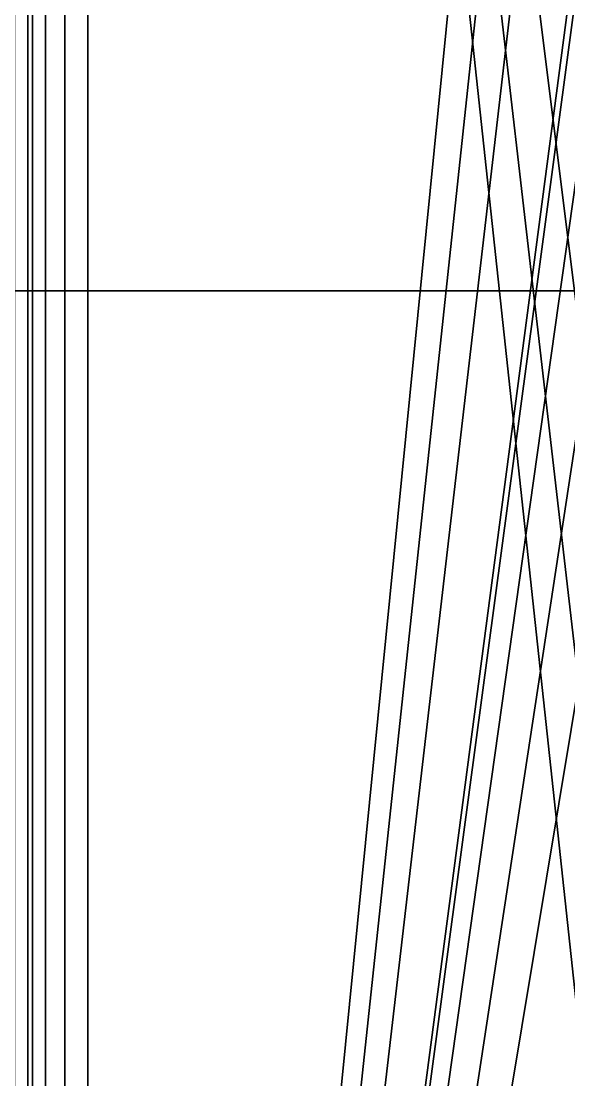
# Model space of a CAD drawing. Header units: millimetres. Extents: x 516 to 946, y 0 to 190.
# Drawn here: x 656.85 to 663.24, y 81.18 to 93.52 of the extents above; entities that cross this region are included whole.
import ezdxf

# ---------------------------------------------------------------- set-up
doc = ezdxf.new("R2010")
doc.units = ezdxf.units.MM
doc.layers.add('1', color=7, linetype='Continuous', true_color=0xffffff)

# ---------------------------------------------------------------- blocks, each defined once
blk = doc.blocks.new('UG_SURFACE_001')
at = {"layer": '1', "color": 252, "linetype": 'Continuous', "lineweight": 35}
for points in [[(149.199486, 95.420301, 3.5), (141.220301, 95.420301, 3.5), (141.220301, 90.379037, 3.5), (149.199486, 90.379037, 3.5)], [(149.199486, 90.379037, 1.5), (141.220301, 90.379037, 1.5), (141.220301, 95.420301, 1.5), (149.199486, 95.420301, 1.5)], [(149.199486, 90.379037, 3.5), (141.220301, 90.379037, 3.5), (141.220301, 69.256864, 3.5), (149.199486, 69.256864, 3.5)], [(149.199486, 69.256864, 1.5), (141.220301, 69.256864, 1.5), (141.220301, 90.379037, 1.5), (149.199486, 90.379037, 1.5)]]:
    blk.add_3dface(points, dxfattribs=at)
blk = doc.blocks.new('1стенка_MODEL')
at = {"layer": '1', "color": 252, "linetype": 'Continuous', "lineweight": 35}
blk.add_blockref('UG_SURFACE_001', (0, 0), dxfattribs=at)
blk = doc.blocks.new('UG_SURFACE_004')
at = {"layer": '1', "color": 252, "linetype": 'Continuous', "lineweight": 35}
for points in [[(141.374499, 51.205788, 4.3), (141.374469, 141.315058, 4.3), (141.374469, 141.413555, 3.5), (141.374499, 51.107306, 3.5)], [(141.374469, 141.413555, 3.5), (149.613827, 84.916964, 3.5), (149.613827, 84.168479, 3.5)], [(149.613827, 84.168479, 3.5), (151.186347, 62.897444, 3.5), (141.374469, 141.413555, 3.5)], [(141.374469, 141.413555, 3.5), (150.474489, 86.101569, 3.5), (149.918258, 85.600734, 3.5)], [(149.613813, 107.603893, 3.5), (151.186347, 86.332865, 3.5), (150.474489, 86.101569, 3.5), (141.374469, 141.413555, 3.5)], [(141.374469, 141.413555, 3.5), (150.474504, 62.666155, 3.5), (149.918273, 62.16532, 3.5)], [(149.918258, 85.600734, 3.5), (149.613827, 84.916964, 3.5), (141.374469, 141.413555, 3.5)], [(149.918273, 62.16532, 3.5), (149.613842, 61.48155, 3.5), (141.374499, 51.107306, 3.5), (141.374469, 141.413555, 3.5)], [(141.374469, 141.413555, 3.5), (151.186347, 62.897444, 3.5), (150.474504, 62.666155, 3.5)], [(141.427785, 51.238768, 4.567878), (141.427755, 141.282082, 4.567878), (141.374469, 141.315058, 4.3), (141.374499, 51.205788, 4.3)], [(141.579524, 51.266722, 4.794975), (141.579494, 141.254127, 4.794975), (141.427755, 141.282082, 4.567878), (141.427785, 51.238768, 4.567878)], [(141.806617, 51.285405, 4.946716), (141.806602, 141.235456, 4.946716), (141.579494, 141.254127, 4.794975), (141.579524, 51.266722, 4.794975)], [(142.07451, 51.291965, 5), (142.074481, 141.228884, 5), (141.806602, 141.235456, 4.946716), (141.806617, 51.285405, 4.946716)], [(149.918243, 130.355537, 5), (149.613813, 131.039307, 5), (142.074481, 141.228884, 5), (142.07451, 51.291965, 5)], [(150.474474, 129.854709, 5), (149.918243, 130.355537, 5), (142.07451, 51.291965, 5)], [(151.186317, 129.623413, 5), (150.474474, 129.854709, 5), (142.07451, 51.291965, 5)], [(149.613813, 108.352378, 5), (151.186317, 129.623413, 5), (142.07451, 51.291965, 5)], [(142.07451, 51.291965, 5), (149.613813, 107.603893, 5), (149.613813, 108.352378, 5)], [(149.918258, 106.920123, 5), (149.613813, 107.603893, 5), (142.07451, 51.291965, 5)], [(142.07451, 51.291965, 5), (150.474489, 106.419295, 5), (149.918258, 106.920123, 5)], [(151.186332, 106.187999, 5), (150.474489, 106.419295, 5), (142.07451, 51.291965, 5)], [(149.613827, 84.916964, 5), (151.186332, 106.187999, 5), (142.07451, 51.291965, 5)], [(142.07451, 51.291965, 5), (149.613827, 84.168479, 5), (149.613827, 84.916964, 5)], [(149.918258, 83.484709, 5), (149.613827, 84.168479, 5), (142.07451, 51.291965, 5)], [(142.07451, 51.291965, 5), (150.474489, 82.983874, 5), (149.918258, 83.484709, 5)], [(150.474489, 82.983874, 5), (142.07451, 51.291965, 5), (149.613842, 61.48155, 5), (149.918273, 62.16532, 5)]]:
    blk.add_3dface(points, dxfattribs=at)
blk = doc.blocks.new('5стойка_MODEL')
at = {"layer": '1', "color": 252, "linetype": 'Continuous', "lineweight": 35}
for p, q in [((141.375, 51.107, 3.5), (141.374, 141.414, 3.5)), ((141.375, 51.206, 4.3), (141.374, 141.315, 4.3)), ((142.074, 141.229, 5), (142.075, 51.292, 5))]:
    blk.add_line(p, q, dxfattribs=at)
blk.add_blockref('UG_SURFACE_004', (0, 0), dxfattribs=at)

msp = doc.modelspace()

# ---------------------------------------------------------------- block references
at = {"layer": '1', "color": 163, "linetype": 'Continuous', "lineweight": 70}
for name in ['1стенка_MODEL', '5стойка_MODEL']:
    msp.add_blockref(name, (515.550342, 0), dxfattribs=at)

doc.saveas('drawing.dxf')
